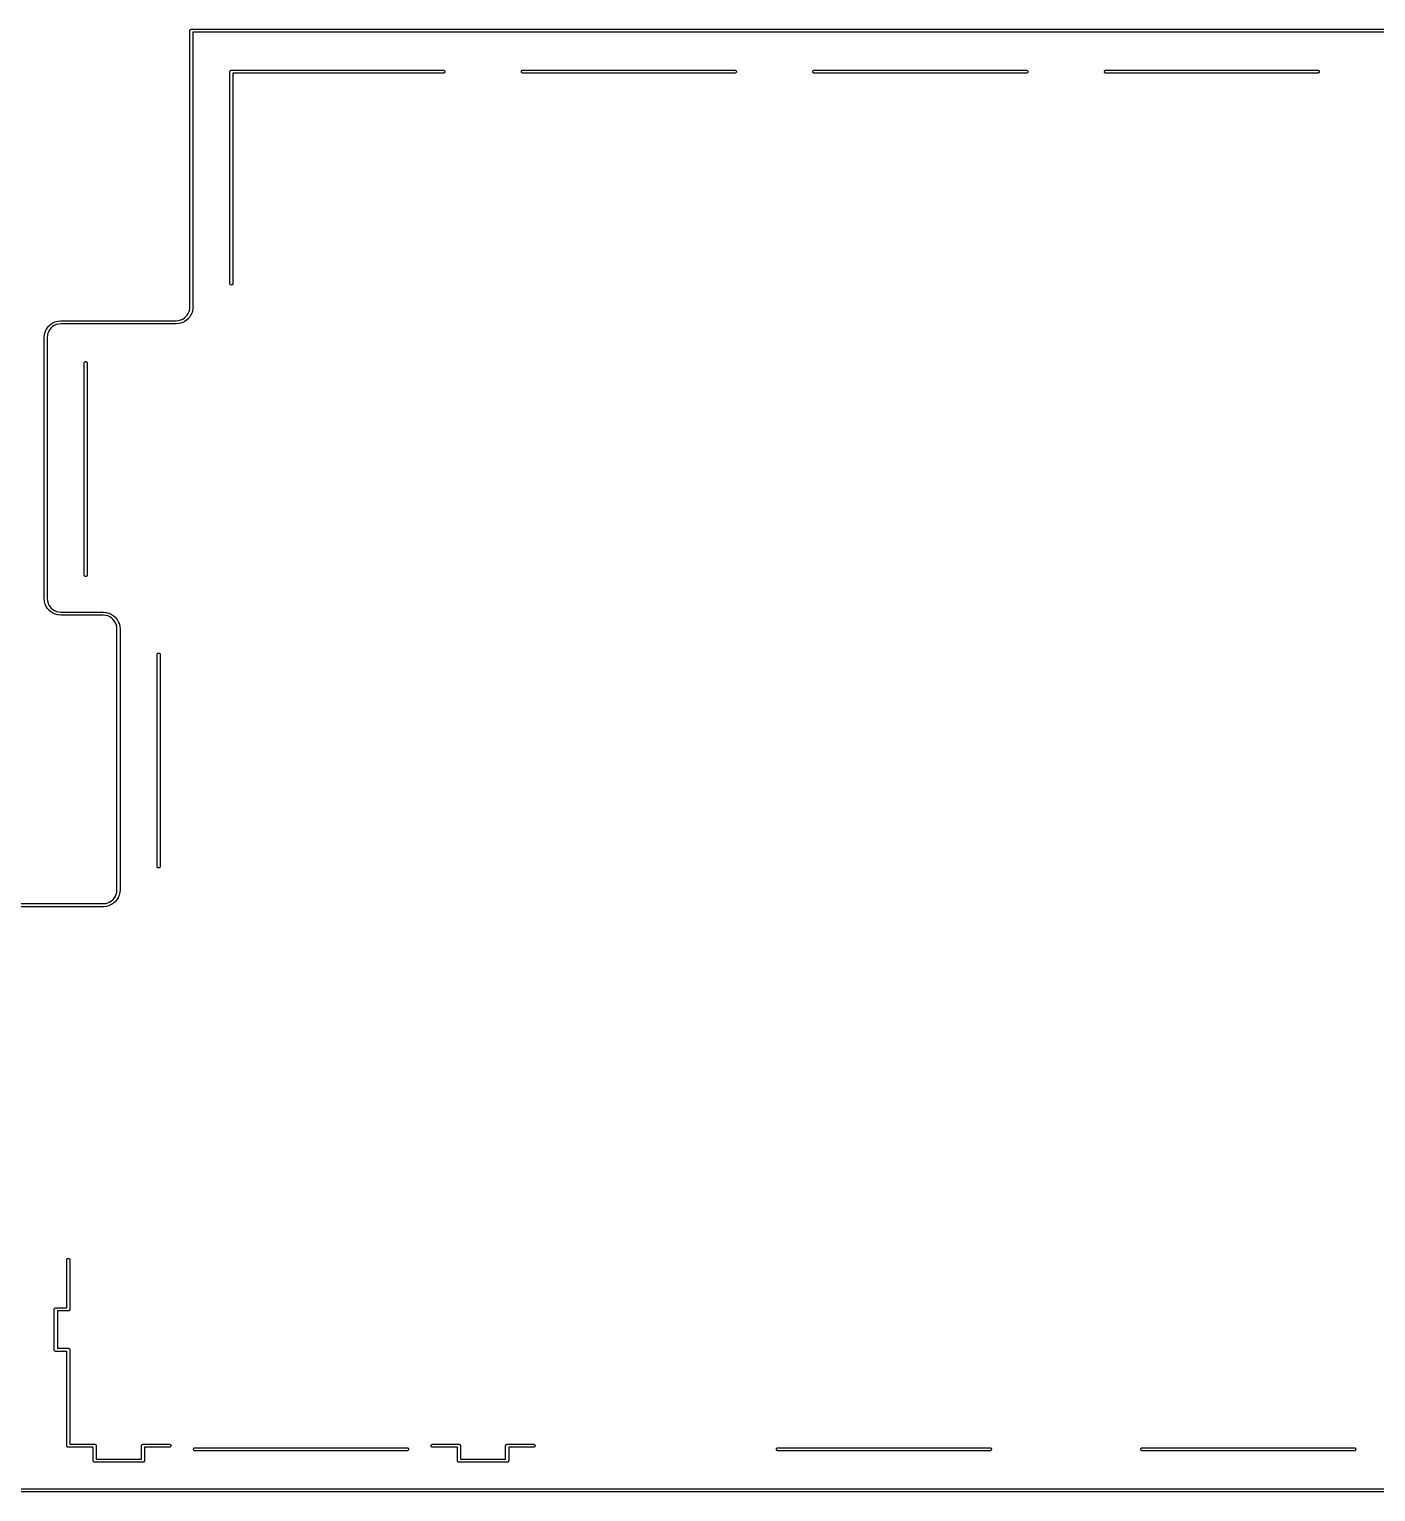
# Model space of a CAD drawing. Extents: x 27 to 346, y -105 to -9.
# Drawn here: x 182.6 to 270.6, y -104.8 to -9.2 of the extents above; entities that cross this region are included whole.
import ezdxf

# ---------------------------------------------------------------- set-up
doc = ezdxf.new("R2010")
doc.units = 0
doc.layers.add('BLACK', color=7, linetype='CONTINUOUS')

msp = doc.modelspace()

# ---------------------------------------------------------------- linework, layer by layer
at = {"layer": 'BLACK', "linetype": 'CONTINUOUS'}
for p, q in [((193.086, -9.2554), (193.088, -9.2358)), ((193.086, -9.2603), (193.086, -9.2554)), ((193.086, -27.3146), (193.086, -9.2603)), ((193.088, -9.2358), (193.093, -9.2169)), ((193.093, -9.2169), (193.103, -9.1996)), ((193.103, -9.1996), (193.115, -9.1843)), ((193.115, -9.1843), (193.13, -9.1718)), ((193.13, -9.1718), (193.148, -9.1625)), ((193.148, -9.1625), (193.167, -9.1568)), ((193.167, -9.1568), (193.181, -9.1554)), ((193.181, -9.1554), (193.186, -9.1549)), ((193.186, -9.1549), (193.191, -9.1554)), ((193.191, -9.1554), (341.679, -9.1554)), ((193.286, -9.3554), (193.286, -27.2916)), ((341.68, -9.3554), (193.286, -9.3554)), ((195.707, -11.93), (195.709, -11.9104)), ((195.707, -11.9349), (195.707, -11.93)), ((195.707, -25.783), (195.707, -11.9349)), ((195.709, -11.9104), (195.715, -11.8915)), ((195.715, -11.8915), (195.724, -11.8742)), ((195.724, -11.8742), (195.736, -11.8589)), ((195.736, -11.8589), (195.752, -11.8465)), ((195.752, -11.8465), (195.769, -11.8372)), ((195.769, -11.8372), (195.788, -11.8314)), ((195.788, -11.8314), (195.803, -11.83)), ((195.803, -11.83), (195.807, -11.8295)), ((195.807, -11.8295), (195.812, -11.83)), ((195.812, -11.83), (209.663, -11.83)), ((209.663, -12.03), (195.907, -12.03)), ((195.907, -12.03), (195.907, -25.783)), ((209.663, -11.83), (209.678, -11.8314)), ((209.678, -12.0286), (209.663, -12.03)), ((209.678, -11.8314), (209.697, -11.8372)), ((209.697, -12.0228), (209.678, -12.0286)), ((209.697, -11.8372), (209.714, -11.8465)), ((209.714, -12.0135), (209.697, -12.0228)), ((209.714, -11.8465), (209.729, -11.8589)), ((209.729, -12.0011), (209.714, -12.0135)), ((209.729, -11.8589), (209.742, -11.8742)), ((209.742, -11.9858), (209.729, -12.0011)), ((209.742, -11.8742), (209.751, -11.8915)), ((209.751, -11.9685), (209.742, -11.9858)), ((209.751, -11.8915), (209.757, -11.9104)), ((209.757, -11.9496), (209.751, -11.9685)), ((209.757, -11.9104), (209.759, -11.93)), ((209.759, -11.93), (209.757, -11.9496)), ((214.757, -11.93), (214.759, -11.9104)), ((214.759, -11.9496), (214.757, -11.93)), ((214.759, -11.9104), (214.765, -11.8915)), ((214.765, -11.9685), (214.759, -11.9496)), ((214.765, -11.8915), (214.774, -11.8742)), ((214.774, -11.9858), (214.765, -11.9685)), ((214.774, -11.8742), (214.786, -11.8589)), ((214.786, -12.0011), (214.774, -11.9858)), ((214.786, -11.8589), (214.802, -11.8465)), ((214.802, -12.0135), (214.786, -12.0011)), ((214.802, -11.8465), (214.819, -11.8372)), ((214.819, -12.0228), (214.802, -12.0135)), ((214.819, -11.8372), (214.838, -11.8314)), ((214.838, -12.0286), (214.819, -12.0228)), ((214.838, -11.8314), (214.853, -11.83)), ((214.853, -12.03), (214.838, -12.0286)), ((214.853, -11.83), (228.713, -11.83)), ((228.713, -12.03), (214.853, -12.03)), ((228.713, -11.83), (228.728, -11.8314)), ((228.728, -12.0286), (228.713, -12.03)), ((228.728, -11.8314), (228.747, -11.8372)), ((228.747, -12.0228), (228.728, -12.0286)), ((228.747, -11.8372), (228.764, -11.8465)), ((228.764, -12.0135), (228.747, -12.0228)), ((228.764, -11.8465), (228.779, -11.8589)), ((228.779, -12.0011), (228.764, -12.0135)), ((228.779, -11.8589), (228.792, -11.8742)), ((228.792, -11.9858), (228.779, -12.0011)), ((228.792, -11.8742), (228.801, -11.8915)), ((228.801, -11.9685), (228.792, -11.9858)), ((228.801, -11.8915), (228.807, -11.9104)), ((228.807, -11.9496), (228.801, -11.9685)), ((228.807, -11.9104), (228.809, -11.93)), ((228.809, -11.93), (228.807, -11.9496)), ((233.807, -11.93), (233.809, -11.9104)), ((233.809, -11.9496), (233.807, -11.93)), ((233.809, -11.9104), (233.815, -11.8915)), ((233.815, -11.9685), (233.809, -11.9496)), ((233.815, -11.8915), (233.824, -11.8742)), ((233.824, -11.9858), (233.815, -11.9685)), ((233.824, -11.8742), (233.836, -11.8589)), ((233.836, -12.0011), (233.824, -11.9858)), ((233.836, -11.8589), (233.852, -11.8465)), ((233.852, -12.0135), (233.836, -12.0011)), ((233.852, -11.8465), (233.869, -11.8372)), ((233.869, -12.0228), (233.852, -12.0135)), ((233.869, -11.8372), (233.888, -11.8314)), ((233.888, -12.0286), (233.869, -12.0228)), ((233.888, -11.8314), (233.903, -11.83)), ((233.903, -12.03), (233.888, -12.0286)), ((233.903, -11.83), (247.763, -11.83)), ((247.763, -12.03), (233.903, -12.03)), ((247.763, -11.83), (247.778, -11.8314)), ((247.778, -12.0286), (247.763, -12.03)), ((247.778, -11.8314), (247.797, -11.8372)), ((247.797, -12.0228), (247.778, -12.0286)), ((247.797, -11.8372), (247.814, -11.8465)), ((247.814, -12.0135), (247.797, -12.0228)), ((247.814, -11.8465), (247.829, -11.8589)), ((247.829, -12.0011), (247.814, -12.0135)), ((247.829, -11.8589), (247.842, -11.8742)), ((247.842, -11.9858), (247.829, -12.0011)), ((247.842, -11.8742), (247.851, -11.8915)), ((247.851, -11.9685), (247.842, -11.9858)), ((247.851, -11.8915), (247.857, -11.9104)), ((247.857, -11.9496), (247.851, -11.9685)), ((247.857, -11.9104), (247.859, -11.93)), ((247.859, -11.93), (247.857, -11.9496)), ((252.857, -11.93), (252.859, -11.9104)), ((252.859, -11.9496), (252.857, -11.93)), ((252.859, -11.9104), (252.865, -11.8915)), ((252.865, -11.9685), (252.859, -11.9496)), ((252.865, -11.8915), (252.874, -11.8742)), ((252.874, -11.9858), (252.865, -11.9685)), ((252.874, -11.8742), (252.886, -11.8589)), ((252.886, -12.0011), (252.874, -11.9858)), ((252.886, -11.8589), (252.902, -11.8465)), ((252.902, -12.0135), (252.886, -12.0011)), ((252.902, -11.8465), (252.919, -11.8372)), ((252.919, -12.0228), (252.902, -12.0135)), ((252.919, -11.8372), (252.938, -11.8314)), ((252.938, -12.0286), (252.919, -12.0228)), ((252.938, -11.8314), (252.953, -11.83)), ((252.953, -12.03), (252.938, -12.0286)), ((252.953, -11.83), (266.813, -11.83)), ((266.813, -12.03), (252.953, -12.03)), ((266.813, -11.83), (266.828, -11.8314)), ((266.828, -12.0286), (266.813, -12.03)), ((266.828, -11.8314), (266.847, -11.8372)), ((266.847, -12.0228), (266.828, -12.0286)), ((266.847, -11.8372), (266.864, -11.8465)), ((266.864, -12.0135), (266.847, -12.0228)), ((266.864, -11.8465), (266.879, -11.8589)), ((266.879, -12.0011), (266.864, -12.0135)), ((266.879, -11.8589), (266.892, -11.8742)), ((266.892, -11.9858), (266.879, -12.0011)), ((266.892, -11.8742), (266.901, -11.8915)), ((266.901, -11.9685), (266.892, -11.9858)), ((266.901, -11.8915), (266.907, -11.9104)), ((266.907, -11.9496), (266.901, -11.9685)), ((266.907, -11.9104), (266.909, -11.93)), ((266.909, -11.93), (266.907, -11.9496)), ((195.709, -25.7977), (195.707, -25.783)), ((195.715, -25.8165), (195.709, -25.7977)), ((195.906, -25.7977), (195.9, -25.8165)), ((195.907, -25.783), (195.906, -25.7977)), ((195.724, -25.8339), (195.715, -25.8165)), ((195.736, -25.8491), (195.724, -25.8339)), ((195.752, -25.8616), (195.736, -25.8491)), ((195.769, -25.8709), (195.752, -25.8616)), ((195.788, -25.8766), (195.769, -25.8709)), ((195.807, -25.8786), (195.788, -25.8766)), ((195.827, -25.8766), (195.807, -25.8786)), ((195.846, -25.8709), (195.827, -25.8766)), ((195.863, -25.8616), (195.846, -25.8709)), ((195.879, -25.8491), (195.863, -25.8616)), ((195.891, -25.8339), (195.879, -25.8491)), ((195.9, -25.8165), (195.891, -25.8339)), ((192.987, -27.7258), (193.041, -27.5988)), ((193.041, -27.5988), (193.077, -27.4538)), ((193.077, -27.4538), (193.087, -27.3239)), ((193.087, -27.3239), (193.086, -27.3146)), ((193.228, -27.6698), (193.168, -27.8111)), ((193.23, -27.6628), (193.228, -27.6698)), ((193.233, -27.6559), (193.23, -27.6628)), ((193.273, -27.4938), (193.233, -27.6546)), ((193.233, -27.6546), (193.233, -27.6559)), ((193.274, -27.4865), (193.273, -27.4938)), ((193.275, -27.4792), (193.274, -27.4865)), ((193.276, -27.4778), (193.275, -27.4792)), ((193.288, -27.3185), (193.276, -27.4778)), ((193.286, -27.2916), (193.288, -27.299)), ((193.288, -27.299), (193.288, -27.3185)), ((183.695, -28.7888), (183.774, -28.6632)), ((183.774, -28.6632), (183.775, -28.662)), ((183.775, -28.662), (183.779, -28.6568)), ((183.779, -28.6568), (183.783, -28.6514)), ((183.783, -28.6514), (183.877, -28.5419)), ((183.877, -28.5419), (183.878, -28.5408)), ((183.878, -28.5408), (183.883, -28.5364)), ((183.883, -28.5364), (183.887, -28.5318)), ((183.887, -28.5318), (183.994, -28.4383)), ((184.024, -28.6775), (183.94, -28.7761)), ((183.994, -28.4383), (183.995, -28.4373)), ((183.995, -28.4373), (184, -28.4337)), ((184, -28.4337), (184.005, -28.4296)), ((184.005, -28.4296), (184.126, -28.3507)), ((184.12, -28.5934), (184.024, -28.6775)), ((184.229, -28.5225), (184.12, -28.5934)), ((184.126, -28.3507), (184.127, -28.35)), ((184.127, -28.35), (184.134, -28.347)), ((184.134, -28.347), (184.139, -28.3436)), ((184.139, -28.3436), (184.279, -28.2798)), ((184.355, -28.4652), (184.229, -28.5225)), ((184.279, -28.2798), (184.281, -28.2792)), ((184.281, -28.2792), (184.288, -28.277)), ((184.288, -28.277), (184.295, -28.2744)), ((184.295, -28.2744), (184.453, -28.231)), ((184.497, -28.4263), (184.355, -28.4652)), ((184.453, -28.231), (184.455, -28.2307)), ((184.455, -28.2307), (184.462, -28.2294)), ((184.462, -28.2294), (184.47, -28.2279)), ((184.47, -28.2279), (184.641, -28.2122)), ((184.67, -28.4105), (184.497, -28.4263)), ((184.641, -28.2122), (184.642, -28.2119)), ((184.642, -28.2119), (184.657, -28.2105)), ((184.657, -28.2105), (192.186, -28.2105)), ((192.193, -28.4105), (184.67, -28.4105)), ((192.186, -28.2105), (192.354, -28.195)), ((192.195, -28.4103), (192.193, -28.4105)), ((192.196, -28.4103), (192.195, -28.4103)), ((192.198, -28.4102), (192.196, -28.4103)), ((192.381, -28.3934), (192.198, -28.4102)), ((192.354, -28.195), (192.496, -28.1564)), ((192.389, -28.3919), (192.381, -28.3934)), ((192.397, -28.3906), (192.389, -28.3919)), ((192.398, -28.3903), (192.397, -28.3906)), ((192.556, -28.3472), (192.398, -28.3903)), ((192.496, -28.1564), (192.625, -28.0974)), ((192.563, -28.3446), (192.556, -28.3472)), ((192.57, -28.3423), (192.563, -28.3446)), ((192.572, -28.3417), (192.57, -28.3423)), ((192.715, -28.2762), (192.572, -28.3417)), ((192.625, -28.0974), (192.736, -28.0245)), ((192.721, -28.2727), (192.715, -28.2762)), ((192.727, -28.2695), (192.721, -28.2727)), ((192.729, -28.2688), (192.727, -28.2695)), ((192.852, -28.1877), (192.729, -28.2688)), ((192.736, -28.0245), (192.832, -27.939)), ((192.832, -27.939), (192.918, -27.8374)), ((192.857, -28.1836), (192.852, -28.1877)), ((192.862, -28.1798), (192.857, -28.1836)), ((192.864, -28.1789), (192.862, -28.1798)), ((192.971, -28.0837), (192.864, -28.1789)), ((192.918, -27.8374), (192.987, -27.7258)), ((192.975, -28.0789), (192.971, -28.0837)), ((192.98, -28.0744), (192.975, -28.0789)), ((192.981, -28.0733), (192.98, -28.0744)), ((193.076, -27.9606), (192.981, -28.0733)), ((193.079, -27.9552), (193.076, -27.9606)), ((193.083, -27.95), (193.079, -27.9552)), ((193.084, -27.9488), (193.083, -27.95)), ((193.161, -27.8245), (193.084, -27.9488)), ((193.164, -27.8183), (193.161, -27.8245)), ((193.167, -27.8124), (193.164, -27.8183)), ((193.168, -27.8111), (193.167, -27.8124)), ((183.561, -29.3038), (183.563, -29.2891)), ((183.561, -46.3621), (183.561, -29.3038)), ((183.563, -29.2891), (183.566, -29.2787)), ((183.566, -29.2787), (183.578, -29.1343)), ((183.578, -29.1329), (183.579, -29.1254)), ((183.578, -29.1343), (183.578, -29.1329)), ((183.579, -29.1254), (183.581, -29.1179)), ((183.581, -29.1179), (183.621, -28.9586)), ((183.621, -28.9586), (183.622, -28.9572)), ((183.622, -28.9572), (183.624, -28.9504)), ((183.624, -28.9504), (183.627, -28.9434)), ((183.627, -28.9434), (183.688, -28.8022)), ((183.688, -28.8022), (183.689, -28.8009)), ((183.689, -28.8009), (183.692, -28.7949)), ((183.692, -28.7949), (183.695, -28.7888)), ((183.763, -29.3203), (183.761, -29.3295)), ((183.761, -29.3295), (183.761, -46.339)), ((183.776, -29.1593), (183.763, -29.3189)), ((183.763, -29.3189), (183.763, -29.3203)), ((183.813, -29.0159), (183.776, -29.1593)), ((183.868, -28.889), (183.813, -29.0159)), ((183.94, -28.7761), (183.868, -28.889)), ((186.182, -30.9751), (186.184, -30.9604)), ((186.182, -44.833), (186.182, -30.9751)), ((186.184, -30.9604), (186.19, -30.9415)), ((186.19, -30.9415), (186.199, -30.9242)), ((186.199, -30.9242), (186.211, -30.9089)), ((186.211, -30.9089), (186.227, -30.8965)), ((186.227, -30.8965), (186.244, -30.8872)), ((186.244, -30.8872), (186.263, -30.8814)), ((186.263, -30.8814), (186.282, -30.8795)), ((186.282, -30.8795), (186.302, -30.8814)), ((186.302, -30.8814), (186.321, -30.8872)), ((186.321, -30.8872), (186.338, -30.8965)), ((186.338, -30.8965), (186.354, -30.9089)), ((186.354, -30.9089), (186.366, -30.9242)), ((186.366, -30.9242), (186.375, -30.9415)), ((186.375, -30.9415), (186.381, -30.9604)), ((186.381, -30.9604), (186.382, -30.9751)), ((186.382, -30.9751), (186.382, -44.833)), ((186.184, -44.8477), (186.182, -44.833)), ((186.19, -44.8665), (186.184, -44.8477)), ((186.199, -44.8839), (186.19, -44.8665)), ((186.211, -44.8991), (186.199, -44.8839)), ((186.227, -44.9116), (186.211, -44.8991)), ((186.244, -44.9209), (186.227, -44.9116)), ((186.263, -44.9266), (186.244, -44.9209)), ((186.282, -44.9286), (186.263, -44.9266)), ((186.302, -44.9266), (186.282, -44.9286)), ((186.321, -44.9209), (186.302, -44.9266)), ((186.338, -44.9116), (186.321, -44.9209)), ((186.354, -44.8991), (186.338, -44.9116)), ((186.366, -44.8839), (186.354, -44.8991)), ((186.375, -44.8665), (186.366, -44.8839)), ((186.381, -44.8477), (186.375, -44.8665)), ((186.382, -44.833), (186.381, -44.8477)), ((183.563, -46.3768), (183.561, -46.3621)), ((183.566, -46.3869), (183.563, -46.3768)), ((183.581, -46.5506), (183.566, -46.3869)), ((183.582, -46.5586), (183.581, -46.5506)), ((183.583, -46.5666), (183.582, -46.5586)), ((183.584, -46.5679), (183.583, -46.5666)), ((183.628, -46.7289), (183.584, -46.5679)), ((183.631, -46.7358), (183.628, -46.7289)), ((183.633, -46.7427), (183.631, -46.7358)), ((183.633, -46.744), (183.633, -46.7427)), ((183.696, -46.8821), (183.633, -46.744)), ((183.761, -46.339), (183.763, -46.3488)), ((183.763, -46.3488), (183.779, -46.5235)), ((183.779, -46.5235), (183.819, -46.6683)), ((183.819, -46.6683), (183.875, -46.7922)), ((183.875, -46.7922), (183.947, -46.9019)), ((183.7, -46.8879), (183.696, -46.8821)), ((183.703, -46.8939), (183.7, -46.8879)), ((183.704, -46.8951), (183.703, -46.8939)), ((183.783, -47.0171), (183.704, -46.8951)), ((183.787, -47.0222), (183.783, -47.0171)), ((183.791, -47.0275), (183.787, -47.0222)), ((183.792, -47.0285), (183.791, -47.0275)), ((183.886, -47.1355), (183.792, -47.0285)), ((183.89, -47.1399), (183.886, -47.1355)), ((183.895, -47.1446), (183.89, -47.1399)), ((183.896, -47.1455), (183.895, -47.1446)), ((184.004, -47.2384), (183.896, -47.1455)), ((183.947, -46.9019), (184.031, -46.9982)), ((184.01, -47.2421), (184.004, -47.2384)), ((184.015, -47.2461), (184.01, -47.2421)), ((184.016, -47.2469), (184.015, -47.2461)), ((184.138, -47.3245), (184.016, -47.2469)), ((184.031, -46.9982), (184.129, -47.0817)), ((184.129, -47.0817), (184.239, -47.1515)), ((184.145, -47.3275), (184.138, -47.3245)), ((184.15, -47.3309), (184.145, -47.3275)), ((184.152, -47.3315), (184.15, -47.3309)), ((184.29, -47.3927), (184.152, -47.3315)), ((184.239, -47.1515), (184.364, -47.2065)), ((184.297, -47.395), (184.29, -47.3927)), ((184.304, -47.3976), (184.297, -47.395)), ((184.306, -47.398), (184.304, -47.3976)), ((184.467, -47.44), (184.306, -47.398)), ((184.364, -47.2065), (184.509, -47.2443)), ((184.474, -47.4412), (184.467, -47.44)), ((184.482, -47.4428), (184.474, -47.4412)), ((184.483, -47.4429), (184.482, -47.4428)), ((184.655, -47.4576), (184.483, -47.4429)), ((184.509, -47.2443), (184.648, -47.2562)), ((184.648, -47.2562), (184.657, -47.2554)), ((184.674, -47.4573), (184.655, -47.4576)), ((184.657, -47.2554), (187.428, -47.2554)), ((184.684, -47.4554), (184.674, -47.4573)), ((187.404, -47.4554), (184.684, -47.4554)), ((187.415, -47.4574), (187.404, -47.4554)), ((187.416, -47.4576), (187.415, -47.4574)), ((187.578, -47.4713), (187.416, -47.4576)), ((187.428, -47.2554), (187.443, -47.2568)), ((187.443, -47.2568), (187.453, -47.26)), ((187.453, -47.26), (187.604, -47.2728)), ((187.721, -47.5084), (187.578, -47.4713)), ((187.604, -47.2728), (187.605, -47.2729)), ((187.605, -47.2729), (187.613, -47.2744)), ((187.613, -47.2744), (187.62, -47.2756)), ((187.62, -47.2756), (187.779, -47.3168)), ((187.847, -47.5632), (187.721, -47.5084)), ((187.779, -47.3168), (187.781, -47.3171)), ((187.781, -47.3171), (187.787, -47.3197)), ((187.787, -47.3197), (187.794, -47.322)), ((187.794, -47.322), (187.934, -47.3831)), ((187.961, -47.6358), (187.847, -47.5632)), ((187.934, -47.3831), (187.935, -47.3836)), ((187.935, -47.3836), (187.941, -47.3871)), ((187.941, -47.3871), (187.947, -47.3902)), ((187.947, -47.3902), (188.074, -47.4708)), ((188.058, -47.7193), (187.961, -47.6358)), ((188.143, -47.8158), (188.058, -47.7193)), ((188.074, -47.4708), (188.076, -47.4715)), ((188.076, -47.4715), (188.081, -47.4756)), ((188.081, -47.4756), (188.086, -47.4795)), ((188.086, -47.4795), (188.194, -47.5724)), ((188.194, -47.5724), (188.195, -47.5733)), ((188.195, -47.5733), (188.2, -47.578)), ((188.2, -47.578), (188.204, -47.5824)), ((188.204, -47.5824), (188.298, -47.6896)), ((188.298, -47.6896), (188.299, -47.6906)), ((188.299, -47.6906), (188.303, -47.696)), ((188.303, -47.696), (188.307, -47.7011)), ((188.307, -47.7011), (188.386, -47.8236)), ((188.214, -47.926), (188.143, -47.8158)), ((188.27, -48.0502), (188.214, -47.926)), ((188.309, -48.1918), (188.27, -48.0502)), ((188.324, -48.3542), (188.309, -48.1918)), ((188.324, -65.4146), (188.324, -48.3542)), ((188.386, -47.8236), (188.387, -47.8248)), ((188.387, -47.8248), (188.39, -47.8308)), ((188.39, -47.8308), (188.393, -47.8367)), ((188.393, -47.8367), (188.456, -47.975)), ((188.456, -47.975), (188.456, -47.9763)), ((188.456, -47.9763), (188.458, -47.9831)), ((188.458, -47.9831), (188.461, -47.9899)), ((188.461, -47.9899), (188.504, -48.1477)), ((188.504, -48.1477), (188.504, -48.149)), ((188.504, -48.149), (188.506, -48.1569)), ((188.506, -48.1569), (188.507, -48.1648)), ((188.507, -48.1648), (188.524, -48.3488)), ((188.524, -48.3488), (188.524, -48.3502)), ((188.524, -48.3502), (188.524, -48.3697)), ((188.524, -48.3697), (188.524, -48.37)), ((188.524, -48.37), (188.524, -65.3987)), ((190.945, -50.0251), (190.946, -50.0104)), ((190.945, -63.883), (190.945, -50.0251)), ((190.946, -50.0104), (190.952, -49.9915)), ((190.952, -49.9915), (190.961, -49.9742)), ((190.961, -49.9742), (190.974, -49.9589)), ((190.974, -49.9589), (190.989, -49.9465)), ((190.989, -49.9465), (191.007, -49.9372)), ((191.007, -49.9372), (191.025, -49.9314)), ((191.025, -49.9314), (191.045, -49.9295)), ((191.045, -49.9295), (191.065, -49.9314)), ((191.065, -49.9314), (191.083, -49.9372)), ((191.083, -49.9372), (191.101, -49.9465)), ((191.101, -49.9465), (191.116, -49.9589)), ((191.116, -49.9589), (191.129, -49.9742)), ((191.129, -49.9742), (191.138, -49.9915)), ((191.138, -49.9915), (191.144, -50.0104)), ((191.144, -50.0104), (191.145, -50.0251)), ((191.145, -50.0251), (191.145, -63.883)), ((190.946, -63.8977), (190.945, -63.883)), ((190.952, -63.9165), (190.946, -63.8977)), ((190.961, -63.9339), (190.952, -63.9165)), ((190.974, -63.9491), (190.961, -63.9339)), ((190.989, -63.9616), (190.974, -63.9491)), ((191.007, -63.9709), (190.989, -63.9616)), ((191.025, -63.9766), (191.007, -63.9709)), ((191.045, -63.9786), (191.025, -63.9766)), ((191.065, -63.9766), (191.045, -63.9786)), ((191.083, -63.9709), (191.065, -63.9766)), ((191.101, -63.9616), (191.083, -63.9709)), ((191.116, -63.9491), (191.101, -63.9616)), ((191.129, -63.9339), (191.116, -63.9491)), ((191.138, -63.9165), (191.129, -63.9339)), ((191.144, -63.8977), (191.138, -63.9165)), ((191.145, -63.883), (191.144, -63.8977)), ((188.068, -66.0391), (188.154, -65.9375)), ((188.154, -65.9375), (188.223, -65.8259)), ((188.223, -65.8259), (188.277, -65.6989)), ((188.277, -65.6989), (188.313, -65.5539)), ((188.313, -65.5539), (188.324, -65.4154)), ((188.397, -65.9246), (188.32, -66.0489)), ((188.324, -65.4154), (188.324, -65.4146)), ((188.4, -65.9184), (188.397, -65.9246)), ((188.403, -65.9125), (188.4, -65.9184)), ((188.404, -65.9112), (188.403, -65.9125)), ((188.464, -65.7699), (188.404, -65.9112)), ((188.466, -65.7629), (188.464, -65.7699)), ((188.469, -65.756), (188.466, -65.7629)), ((188.509, -65.5939), (188.469, -65.7547)), ((188.469, -65.7547), (188.469, -65.756)), ((188.51, -65.5866), (188.509, -65.5939)), ((188.511, -65.5793), (188.51, -65.5866)), ((188.512, -65.5779), (188.511, -65.5793)), ((188.524, -65.4186), (188.512, -65.5779)), ((188.524, -65.3987), (188.524, -65.3991)), ((188.524, -65.3991), (188.524, -65.4186)), ((179.892, -66.3105), (187.423, -66.3105)), ((187.428, -66.5105), (179.907, -66.5105)), ((187.423, -66.3105), (187.59, -66.2951)), ((187.429, -66.5103), (187.428, -66.5105)), ((187.432, -66.5104), (187.429, -66.5103)), ((187.434, -66.5103), (187.432, -66.5104)), ((187.617, -66.4935), (187.434, -66.5103)), ((187.59, -66.2951), (187.732, -66.2565)), ((187.625, -66.492), (187.617, -66.4935)), ((187.633, -66.4907), (187.625, -66.492)), ((187.634, -66.4904), (187.633, -66.4907)), ((187.792, -66.4473), (187.634, -66.4904)), ((187.732, -66.2565), (187.861, -66.1975)), ((187.799, -66.4447), (187.792, -66.4473)), ((187.806, -66.4424), (187.799, -66.4447)), ((187.808, -66.4418), (187.806, -66.4424)), ((187.951, -66.3763), (187.808, -66.4418)), ((187.861, -66.1975), (187.972, -66.1246)), ((187.957, -66.3728), (187.951, -66.3763)), ((187.963, -66.3696), (187.957, -66.3728)), ((187.965, -66.3689), (187.963, -66.3696)), ((188.088, -66.2878), (187.965, -66.3689)), ((187.972, -66.1246), (188.068, -66.0391)), ((188.093, -66.2837), (188.088, -66.2878)), ((188.098, -66.2799), (188.093, -66.2837)), ((188.1, -66.279), (188.098, -66.2799)), ((188.207, -66.1838), (188.1, -66.279)), ((188.211, -66.179), (188.207, -66.1838)), ((188.216, -66.1745), (188.211, -66.179)), ((188.217, -66.1734), (188.216, -66.1745)), ((188.312, -66.0607), (188.217, -66.1734)), ((188.315, -66.0553), (188.312, -66.0607)), ((188.319, -66.0501), (188.315, -66.0553)), ((188.32, -66.0489), (188.319, -66.0501)), ((185.05, -89.5932), (185.051, -89.5785)), ((185.05, -92.729), (185.05, -89.5932)), ((185.051, -89.5785), (185.057, -89.5597)), ((185.057, -89.5597), (185.066, -89.5423)), ((185.066, -89.5423), (185.079, -89.5271)), ((185.079, -89.5271), (185.094, -89.5146)), ((185.094, -89.5146), (185.111, -89.5053)), ((185.111, -89.5053), (185.13, -89.4996)), ((185.13, -89.4996), (185.15, -89.4976)), ((185.15, -89.4976), (185.169, -89.4996)), ((185.169, -89.4996), (185.188, -89.5053)), ((185.188, -89.5053), (185.205, -89.5146)), ((185.205, -89.5146), (185.221, -89.5271)), ((185.221, -89.5271), (185.233, -89.5423)), ((185.233, -89.5423), (185.242, -89.5597)), ((185.242, -89.5597), (185.248, -89.5785)), ((185.248, -89.5785), (185.25, -89.5932)), ((185.25, -89.5932), (185.25, -92.8241)), ((184.288, -92.7362), (184.307, -92.7304)), ((184.307, -92.7304), (184.322, -92.729)), ((184.322, -92.729), (184.327, -92.7285)), ((184.327, -92.7285), (184.332, -92.729)), ((184.332, -92.729), (185.05, -92.729)), ((184.226, -92.829), (184.228, -92.8094)), ((184.227, -92.8339), (184.226, -92.829)), ((184.227, -95.4733), (184.227, -92.8339)), ((184.228, -92.8094), (184.234, -92.7905)), ((184.234, -92.7905), (184.243, -92.7732)), ((184.243, -92.7732), (184.256, -92.7579)), ((184.256, -92.7579), (184.271, -92.7455)), ((184.271, -92.7455), (184.288, -92.7362)), ((185.145, -92.929), (184.427, -92.929)), ((184.427, -92.929), (184.427, -95.3782)), ((185.15, -92.9295), (185.145, -92.929)), ((185.155, -92.929), (185.15, -92.9295)), ((185.169, -92.9276), (185.155, -92.929)), ((185.188, -92.9218), (185.169, -92.9276)), ((185.205, -92.9125), (185.188, -92.9218)), ((185.221, -92.9001), (185.205, -92.9125)), ((185.233, -92.8848), (185.221, -92.9001)), ((185.242, -92.8675), (185.233, -92.8848)), ((185.248, -92.8486), (185.242, -92.8675)), ((185.25, -92.829), (185.248, -92.8486)), ((185.25, -92.8241), (185.25, -92.829)), ((184.226, -95.4782), (184.227, -95.4733)), ((184.228, -95.4978), (184.226, -95.4782)), ((184.234, -95.5167), (184.228, -95.4978)), ((184.243, -95.534), (184.234, -95.5167)), ((184.256, -95.5493), (184.243, -95.534)), ((184.271, -95.5618), (184.256, -95.5493)), ((184.288, -95.5711), (184.271, -95.5618)), ((184.307, -95.5768), (184.288, -95.5711)), ((184.322, -95.5782), (184.307, -95.5768)), ((184.327, -95.5787), (184.322, -95.5782)), ((184.332, -95.5782), (184.327, -95.5787)), ((185.05, -95.5782), (184.332, -95.5782)), ((184.427, -95.3782), (185.145, -95.3782)), ((185.05, -101.745), (185.05, -95.5782)), ((185.145, -95.3782), (185.15, -95.3777)), ((185.15, -95.3777), (185.155, -95.3782)), ((185.155, -95.3782), (185.169, -95.3797)), ((185.169, -95.3797), (185.188, -95.3854)), ((185.188, -95.3854), (185.205, -95.3947)), ((185.205, -95.3947), (185.221, -95.4072)), ((185.221, -95.4072), (185.233, -95.4224)), ((185.233, -95.4224), (185.242, -95.4398)), ((185.242, -95.4398), (185.248, -95.4586)), ((185.248, -95.4586), (185.25, -95.4782)), ((185.25, -95.4782), (185.25, -95.4831)), ((185.25, -95.4831), (185.25, -101.649)), ((185.049, -101.749), (185.05, -101.745)), ((185.051, -101.769), (185.049, -101.749)), ((185.057, -101.788), (185.051, -101.769)), ((185.066, -101.805), (185.057, -101.788)), ((185.079, -101.821), (185.066, -101.805)), ((185.094, -101.833), (185.079, -101.821)), ((185.111, -101.842), (185.094, -101.833)), ((185.13, -101.848), (185.111, -101.842)), ((185.145, -101.849), (185.13, -101.848)), ((185.15, -101.85), (185.145, -101.849)), ((185.155, -101.849), (185.15, -101.85)), ((186.774, -101.849), (185.155, -101.849)), ((185.25, -101.649), (186.869, -101.649)), ((186.774, -102.725), (186.774, -101.849)), ((186.869, -101.649), (186.874, -101.649)), ((186.874, -101.649), (186.879, -101.649)), ((186.879, -101.649), (186.894, -101.651)), ((186.894, -101.651), (186.913, -101.657)), ((186.913, -101.657), (186.93, -101.666)), ((186.93, -101.666), (186.945, -101.678)), ((186.945, -101.678), (186.958, -101.694)), ((186.958, -101.694), (186.967, -101.711)), ((186.967, -101.711), (186.973, -101.73)), ((186.973, -101.73), (186.975, -101.749)), ((186.975, -101.749), (186.974, -101.754)), ((186.974, -101.754), (186.974, -102.63)), ((189.926, -101.749), (189.928, -101.73)), ((189.926, -101.754), (189.926, -101.749)), ((189.926, -102.63), (189.926, -101.754)), ((189.928, -101.73), (189.934, -101.711)), ((189.934, -101.711), (189.943, -101.694)), ((189.943, -101.694), (189.955, -101.678)), ((189.955, -101.678), (189.971, -101.666)), ((189.971, -101.666), (189.988, -101.657)), ((189.988, -101.657), (190.007, -101.651)), ((190.007, -101.651), (190.022, -101.649)), ((190.022, -101.649), (190.026, -101.649)), ((190.026, -101.649), (190.031, -101.649)), ((190.031, -101.649), (191.756, -101.649)), ((191.756, -101.849), (190.126, -101.849)), ((190.126, -101.849), (190.126, -102.725)), ((191.756, -101.649), (191.771, -101.651)), ((191.771, -101.848), (191.756, -101.849)), ((191.771, -101.651), (191.79, -101.657)), ((191.79, -101.842), (191.771, -101.848)), ((191.79, -101.657), (191.807, -101.666)), ((191.807, -101.833), (191.79, -101.842)), ((191.807, -101.666), (191.822, -101.678)), ((191.822, -101.821), (191.807, -101.833)), ((191.822, -101.678), (191.835, -101.694)), ((191.835, -101.805), (191.822, -101.821)), ((191.835, -101.694), (191.844, -101.711)), ((191.844, -101.788), (191.835, -101.805)), ((191.844, -101.711), (191.85, -101.73)), ((191.85, -101.769), (191.844, -101.788)), ((191.85, -101.73), (191.852, -101.749)), ((191.852, -101.749), (191.85, -101.769)), ((193.324, -101.978), (193.326, -101.958)), ((193.326, -101.998), (193.324, -101.978)), ((193.326, -101.958), (193.332, -101.94)), ((193.332, -102.017), (193.326, -101.998)), ((193.332, -101.94), (193.341, -101.922)), ((193.341, -102.034), (193.332, -102.017)), ((193.341, -101.922), (193.354, -101.907)), ((193.354, -102.049), (193.341, -102.034)), ((193.354, -101.907), (193.369, -101.895)), ((193.369, -102.062), (193.354, -102.049)), ((193.369, -101.895), (193.387, -101.885)), ((193.387, -102.071), (193.369, -102.062)), ((193.387, -101.885), (193.405, -101.88)), ((193.405, -102.077), (193.387, -102.071)), ((193.405, -101.88), (193.42, -101.878)), ((193.42, -102.078), (193.405, -102.077)), ((193.42, -101.878), (207.28, -101.878)), ((207.28, -102.078), (193.42, -102.078)), ((207.28, -101.878), (207.295, -101.88)), ((207.295, -102.077), (207.28, -102.078)), ((207.295, -101.88), (207.314, -101.885)), ((207.314, -102.071), (207.295, -102.077)), ((207.314, -101.885), (207.331, -101.895)), ((207.331, -102.062), (207.314, -102.071)), ((207.331, -101.895), (207.347, -101.907)), ((207.347, -102.049), (207.331, -102.062)), ((207.347, -101.907), (207.359, -101.922)), ((207.359, -102.034), (207.347, -102.049)), ((207.359, -101.922), (207.368, -101.94)), ((207.368, -102.017), (207.359, -102.034)), ((207.368, -101.94), (207.374, -101.958)), ((207.374, -101.998), (207.368, -102.017)), ((207.374, -101.958), (207.376, -101.978)), ((207.376, -101.978), (207.374, -101.998)), ((208.849, -101.749), (208.851, -101.73)), ((208.851, -101.769), (208.849, -101.749)), ((208.851, -101.73), (208.857, -101.711)), ((208.857, -101.788), (208.851, -101.769)), ((208.857, -101.711), (208.866, -101.694)), ((208.866, -101.805), (208.857, -101.788)), ((208.866, -101.694), (208.878, -101.678)), ((208.878, -101.821), (208.866, -101.805)), ((208.878, -101.678), (208.894, -101.666)), ((208.894, -101.833), (208.878, -101.821)), ((208.894, -101.666), (208.911, -101.657)), ((208.911, -101.842), (208.894, -101.833)), ((208.911, -101.657), (208.93, -101.651)), ((208.93, -101.848), (208.911, -101.842)), ((208.93, -101.651), (208.945, -101.649)), ((208.945, -101.849), (208.93, -101.848)), ((208.945, -101.649), (210.669, -101.649)), ((210.574, -101.849), (208.945, -101.849)), ((210.574, -102.725), (210.574, -101.849)), ((210.669, -101.649), (210.674, -101.649)), ((210.674, -101.649), (210.679, -101.649)), ((210.679, -101.649), (210.694, -101.651)), ((210.694, -101.651), (210.713, -101.657)), ((210.713, -101.657), (210.73, -101.666)), ((210.73, -101.666), (210.745, -101.678)), ((210.745, -101.678), (210.758, -101.694)), ((210.758, -101.694), (210.767, -101.711)), ((210.767, -101.711), (210.773, -101.73)), ((210.773, -101.73), (210.775, -101.749)), ((210.775, -101.749), (210.774, -101.754)), ((210.774, -101.754), (210.774, -102.63)), ((213.726, -101.749), (213.728, -101.73)), ((213.726, -101.754), (213.726, -101.749)), ((213.726, -102.63), (213.726, -101.754)), ((213.728, -101.73), (213.733, -101.711)), ((213.733, -101.711), (213.743, -101.694)), ((213.743, -101.694), (213.755, -101.678)), ((213.755, -101.678), (213.77, -101.666)), ((213.77, -101.666), (213.788, -101.657)), ((213.788, -101.657), (213.807, -101.651)), ((213.807, -101.651), (213.821, -101.649)), ((213.821, -101.649), (213.826, -101.649)), ((213.826, -101.649), (213.831, -101.649)), ((213.831, -101.649), (215.556, -101.649)), ((215.556, -101.849), (213.926, -101.849)), ((213.926, -101.849), (213.926, -102.725)), ((215.556, -101.649), (215.571, -101.651)), ((215.571, -101.848), (215.556, -101.849)), ((215.571, -101.651), (215.589, -101.657)), ((215.589, -101.842), (215.571, -101.848)), ((215.589, -101.657), (215.607, -101.666)), ((215.607, -101.833), (215.589, -101.842)), ((215.607, -101.666), (215.622, -101.678)), ((215.622, -101.821), (215.607, -101.833)), ((215.622, -101.678), (215.634, -101.694)), ((215.634, -101.805), (215.622, -101.821)), ((215.634, -101.694), (215.644, -101.711)), ((215.644, -101.788), (215.634, -101.805)), ((215.644, -101.711), (215.649, -101.73)), ((215.649, -101.769), (215.644, -101.788)), ((215.649, -101.73), (215.651, -101.749)), ((215.651, -101.749), (215.649, -101.769)), ((231.424, -101.978), (231.426, -101.958)), ((231.426, -101.998), (231.424, -101.978)), ((231.426, -101.958), (231.432, -101.94)), ((231.432, -102.017), (231.426, -101.998)), ((231.432, -101.94), (231.441, -101.922)), ((231.441, -102.034), (231.432, -102.017)), ((231.441, -101.922), (231.454, -101.907)), ((231.454, -102.049), (231.441, -102.034)), ((231.454, -101.907), (231.469, -101.895)), ((231.469, -102.062), (231.454, -102.049)), ((231.469, -101.895), (231.487, -101.885)), ((231.487, -102.071), (231.469, -102.062)), ((231.487, -101.885), (231.505, -101.88)), ((231.505, -102.077), (231.487, -102.071)), ((231.505, -101.88), (231.52, -101.878)), ((231.52, -102.078), (231.505, -102.077)), ((231.52, -101.878), (245.38, -101.878)), ((245.38, -102.078), (231.52, -102.078)), ((245.38, -101.878), (245.395, -101.88)), ((245.395, -102.077), (245.38, -102.078)), ((245.395, -101.88), (245.414, -101.885)), ((245.414, -102.071), (245.395, -102.077)), ((245.414, -101.885), (245.431, -101.895)), ((245.431, -102.062), (245.414, -102.071)), ((245.431, -101.895), (245.447, -101.907)), ((245.447, -102.049), (245.431, -102.062)), ((245.447, -101.907), (245.459, -101.922)), ((245.459, -102.034), (245.447, -102.049)), ((245.459, -101.922), (245.468, -101.94)), ((245.468, -102.017), (245.459, -102.034)), ((245.468, -101.94), (245.474, -101.958)), ((245.474, -101.998), (245.468, -102.017)), ((245.474, -101.958), (245.476, -101.978)), ((245.476, -101.978), (245.474, -101.998)), ((255.24, -101.978), (255.241, -101.958)), ((255.241, -101.998), (255.24, -101.978)), ((255.241, -101.958), (255.247, -101.94)), ((255.247, -102.017), (255.241, -101.998)), ((255.247, -101.94), (255.256, -101.922)), ((255.256, -102.034), (255.247, -102.017)), ((255.256, -101.922), (255.269, -101.907)), ((255.269, -102.049), (255.256, -102.034)), ((255.269, -101.907), (255.284, -101.895)), ((255.284, -102.062), (255.269, -102.049)), ((255.284, -101.895), (255.302, -101.885)), ((255.302, -102.071), (255.284, -102.062)), ((255.302, -101.885), (255.32, -101.88)), ((255.32, -102.077), (255.302, -102.071)), ((255.32, -101.88), (255.335, -101.878)), ((255.335, -102.078), (255.32, -102.077)), ((255.335, -101.878), (269.193, -101.878)), ((269.193, -102.078), (255.335, -102.078)), ((269.193, -101.878), (269.208, -101.88)), ((269.208, -102.077), (269.193, -102.078)), ((269.208, -101.88), (269.227, -101.885)), ((269.227, -102.071), (269.208, -102.077)), ((269.227, -101.885), (269.244, -101.895)), ((269.244, -102.062), (269.227, -102.071)), ((269.244, -101.895), (269.259, -101.907)), ((269.259, -102.049), (269.244, -102.062)), ((269.259, -101.907), (269.272, -101.922)), ((269.272, -102.034), (269.259, -102.049)), ((269.272, -101.922), (269.281, -101.94)), ((269.281, -102.017), (269.272, -102.034)), ((269.281, -101.94), (269.287, -101.958)), ((269.287, -101.998), (269.281, -102.017)), ((269.287, -101.958), (269.289, -101.978)), ((269.289, -101.978), (269.287, -101.998)), ((186.774, -102.73), (186.774, -102.725)), ((186.776, -102.75), (186.774, -102.73)), ((186.781, -102.768), (186.776, -102.75)), ((186.791, -102.786), (186.781, -102.768)), ((186.803, -102.801), (186.791, -102.786)), ((186.818, -102.813), (186.803, -102.801)), ((186.836, -102.823), (186.818, -102.813)), ((186.855, -102.828), (186.836, -102.823)), ((186.869, -102.83), (186.855, -102.828)), ((186.874, -102.83), (186.869, -102.83)), ((186.879, -102.83), (186.874, -102.83)), ((190.022, -102.83), (186.879, -102.83)), ((186.974, -102.63), (189.926, -102.63)), ((190.026, -102.83), (190.022, -102.83)), ((190.031, -102.83), (190.026, -102.83)), ((190.046, -102.828), (190.031, -102.83)), ((190.065, -102.823), (190.046, -102.828)), ((190.082, -102.813), (190.065, -102.823)), ((190.097, -102.801), (190.082, -102.813)), ((190.11, -102.786), (190.097, -102.801)), ((190.119, -102.768), (190.11, -102.786)), ((190.125, -102.75), (190.119, -102.768)), ((190.127, -102.73), (190.125, -102.75)), ((190.126, -102.725), (190.127, -102.73)), ((210.574, -102.73), (210.574, -102.725)), ((210.576, -102.75), (210.574, -102.73)), ((210.581, -102.768), (210.576, -102.75)), ((210.591, -102.786), (210.581, -102.768)), ((210.603, -102.801), (210.591, -102.786)), ((210.618, -102.813), (210.603, -102.801)), ((210.636, -102.823), (210.618, -102.813)), ((210.654, -102.828), (210.636, -102.823)), ((210.669, -102.83), (210.654, -102.828)), ((210.674, -102.83), (210.669, -102.83)), ((210.679, -102.83), (210.674, -102.83)), ((213.821, -102.83), (210.679, -102.83)), ((210.774, -102.63), (213.726, -102.63)), ((213.826, -102.83), (213.821, -102.83)), ((213.831, -102.83), (213.826, -102.83)), ((213.846, -102.828), (213.831, -102.83)), ((213.865, -102.823), (213.846, -102.828)), ((213.882, -102.813), (213.865, -102.823)), ((213.897, -102.801), (213.882, -102.813)), ((213.91, -102.786), (213.897, -102.801)), ((213.919, -102.768), (213.91, -102.786)), ((213.925, -102.75), (213.919, -102.768)), ((213.927, -102.73), (213.925, -102.75)), ((213.926, -102.725), (213.927, -102.73)), ((341.679, -104.755), (174.131, -104.755)), ((174.224, -104.555), (341.68, -104.555))]:
    msp.add_line(p, q, dxfattribs=at)

doc.saveas('drawing.dxf')
